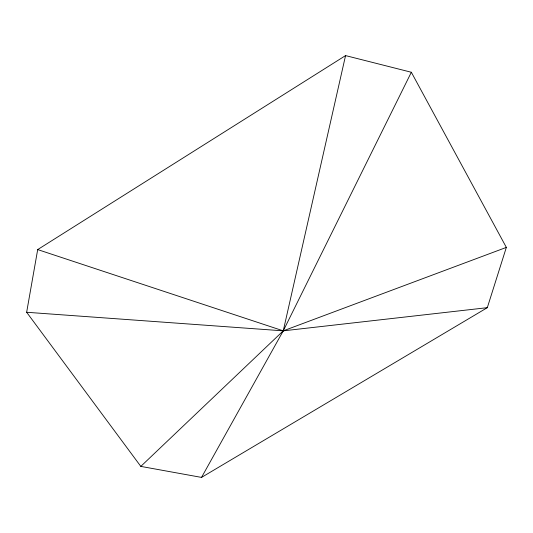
<?xml version="1.0" encoding="UTF-8"?>
<svg xmlns="http://www.w3.org/2000/svg" width="533" height="533" viewBox="0 0 533 533"><rect width="100%" height="100%" fill="white"/><g stroke="black" fill="none" stroke-linecap="round" stroke-linejoin="round"><path stroke-width="0.8" d="M26.65 312.271L37.69 249.584L345.557 55.592L411.343 72.255L506.35 247.399L487.309 307.674L201.527 477.408L140.819 466.395L26.65 312.271L283.256 330.846L487.309 307.674M345.557 55.592L283.256 330.846L201.527 477.408M411.343 72.255L283.256 330.846L140.819 466.395M506.35 247.399L283.256 330.846L37.69 249.584"/></g></svg>
